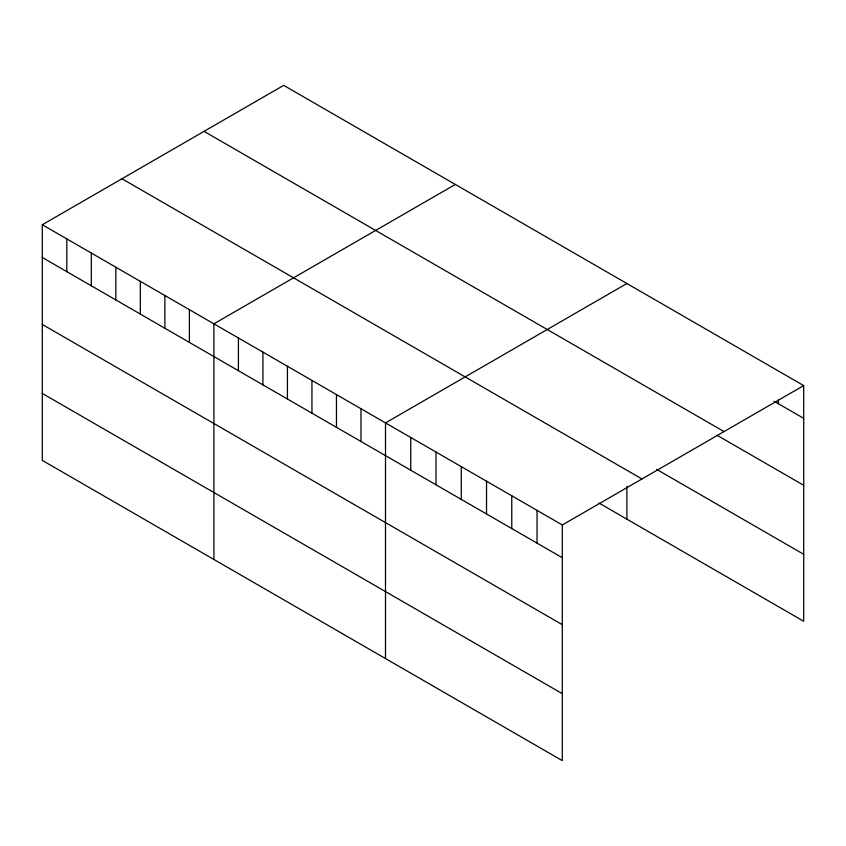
<?xml version="1.0" encoding="UTF-8"?>
<svg xmlns="http://www.w3.org/2000/svg" width="846" height="846" viewBox="0 0 846 846"><rect width="100%" height="100%" fill="white"/><g stroke="black" fill="none" stroke-linecap="round" stroke-linejoin="round"><path stroke-width="1.27" d="M42.3 224.75L562.294 524.964L562.294 760.628L42.3 460.404L42.3 224.75L283.706 85.372L803.7 385.596L803.7 621.25L599.042 503.095M455.307 184.449L213.901 323.817L213.901 559.481M626.897 283.516L385.501 422.894L385.501 658.548M562.294 524.964L803.7 385.596M774.048 401.216L803.7 418.336M204.045 131.373L724.039 431.587M716.943 435.214L803.7 485.297M656.549 469.329L803.7 554.289M121.961 178.76L641.955 478.973M42.3 257.491L562.294 557.715M42.3 324.452L562.294 624.676M42.3 393.443L562.294 693.667M778.447 399.83L778.447 403.754M626.897 486.355L626.897 519.18M537.041 510.381L537.041 543.132M511.777 495.798L511.777 528.549M486.524 481.226L486.524 513.966M461.271 466.643L461.271 499.383M436.007 452.06L436.007 484.8M410.754 437.477L410.754 470.217M360.978 408.745L360.978 441.485M336.465 394.585L336.465 427.336M311.952 380.436L311.952 413.176M287.439 366.286L287.439 399.026M262.926 352.126L262.926 384.867M238.413 337.977L238.413 370.717M189.388 309.668L189.388 342.408M164.875 295.518L164.875 328.259M140.351 281.358L140.351 314.109M115.839 267.209L115.839 299.949M91.326 253.06L91.326 285.8M66.813 238.9L66.813 271.651"/></g></svg>
